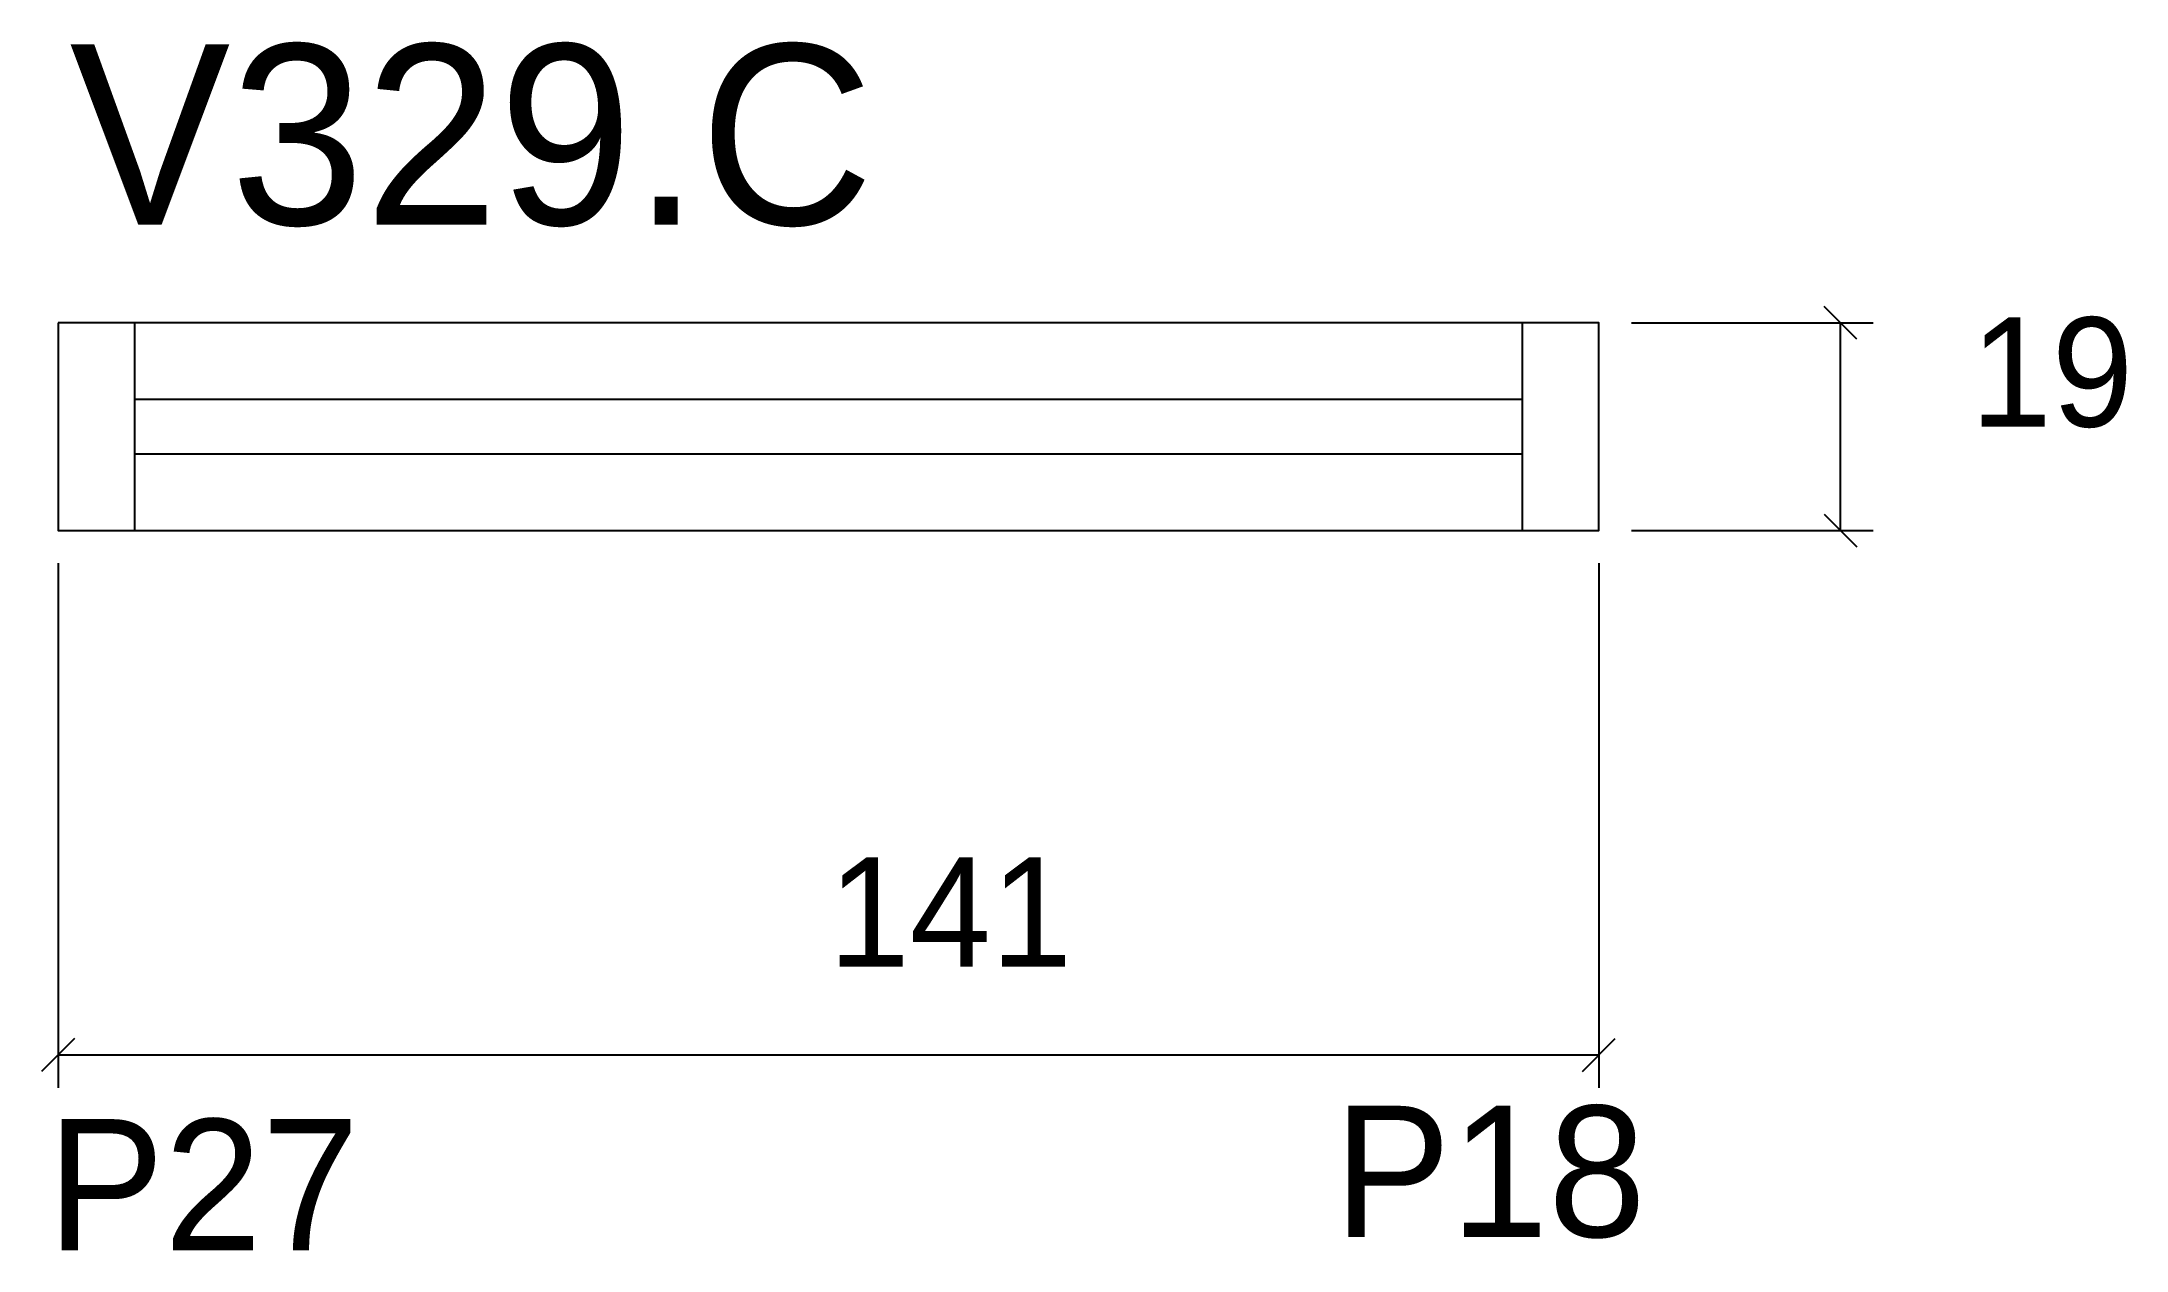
# Model space of a CAD drawing. Header units: metres. Extents: x 4309 to 4499, y -162 to -51.
import ezdxf

# ---------------------------------------------------------------- set-up
doc = ezdxf.new("R2010")
doc.units = ezdxf.units.M

msp = doc.modelspace()

# ---------------------------------------------------------------- linework, layer by layer
at = {"layer": 'COTA'}
for p, q in [((4474.64, -78.46), (4471.64, -75.46)), ((4471.64, -94.46), (4474.64, -97.46)), ((4311.52, -142.45), (4308.52, -145.45)), ((4449.52, -145.45), (4452.52, -142.45))]:
    msp.add_line(p, q, dxfattribs=at)
at = {"layer": 'COTA', "color": 4}
for p, q in [((4454.02, -76.96), (4476.14, -76.96)), ((4473.14, -95.96), (4473.14, -76.96)), ((4454.02, -95.96), (4476.14, -95.96)), ((4310.02, -98.96), (4310.02, -146.95)), ((4451.02, -98.96), (4451.02, -146.95)), ((4310.02, -143.95), (4451.02, -143.95))]:
    msp.add_line(p, q, dxfattribs=at)
at = {"layer": 'Painéis', "color": 200}
msp.add_lwpolyline([(4310.02, -76.96), (4310.02, -95.96), (4451.02, -95.96), (4451.02, -76.96), (4310.02, -76.96)], dxfattribs=at)
at = {"layer": 'SARR_2.2x7', "color": 40}
for p, q in [((4317.02, -76.96), (4317.02, -95.96)), ((4444.02, -76.96), (4444.02, -95.96)), ((4444.02, -83.96), (4317.02, -83.96)), ((4317.02, -88.96), (4444.02, -88.96))]:
    msp.add_line(p, q, dxfattribs=at)

# ---------------------------------------------------------------- texts
at = {"layer": '5', "color": 5}
for s, p in [('P18', (4426.77, -160.6)), ('P27', (4309.03, -161.82))]:
    msp.add_text(s, height=12, dxfattribs=at).set_placement(p)
at = {"layer": 'COTA', "color": 240}
for s, p in [('19', (4485.05, -86.46)), ('141', (4380.52, -135.88))]:
    msp.add_text(s, height=10, dxfattribs=at).set_placement(p)
at = {"layer": 'NOMENCLATURA', "color": 7}
msp.add_text('V329.C', height=16.5, dxfattribs=at).set_placement((4311.07, -67.98))

doc.saveas('drawing.dxf')
